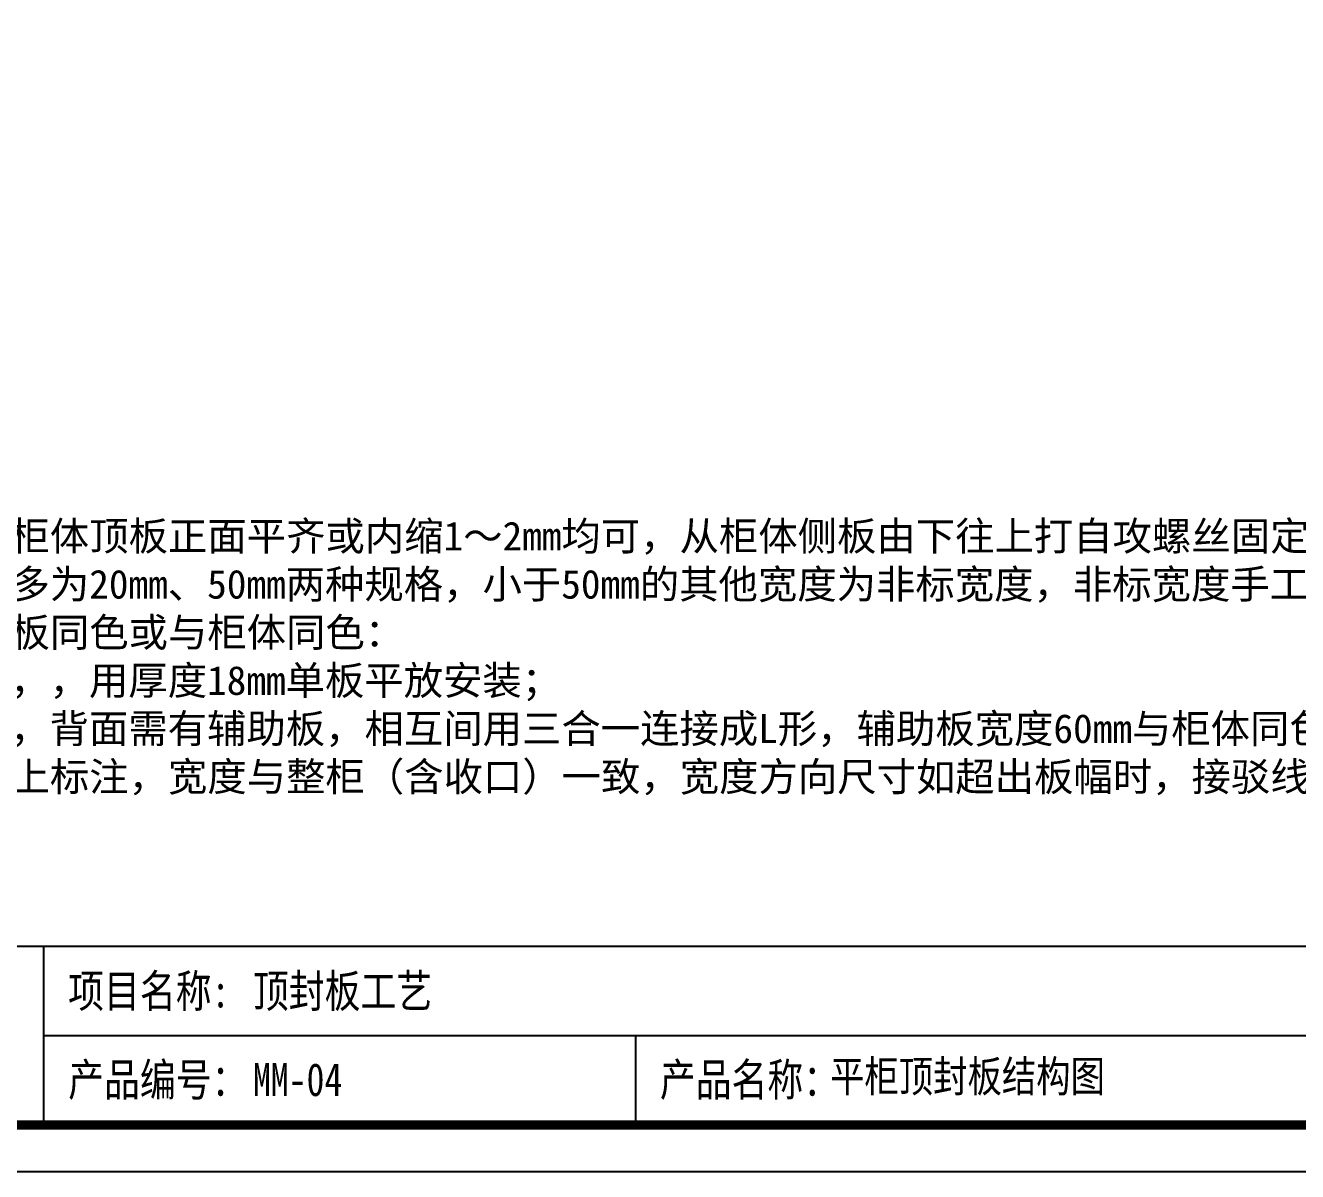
# Model space of a CAD drawing. Header units: millimetres. Extents: x 0 to 1097966, y -63096 to 223085.
# Drawn here: x 338645.6 to 338830.4, y -62682.3 to -62515.9 of the extents above; entities that cross this region are included whole.
import ezdxf

# ---------------------------------------------------------------- set-up
doc = ezdxf.new("R2010")
doc.units = ezdxf.units.MM
doc.layers.add('DZ-文字说明', color=1, linetype='Continuous')
doc.styles.add('DZ-宋体2.5', font='', dxfattribs={"width": 0.8, "height": 2.5})
doc.styles.add('宋体', font='')
doc.styles.get('DZ-宋体2.5').set_extended_font_data('SimSun')
doc.styles.get('宋体').set_extended_font_data('SimSun')

msp = doc.modelspace()

# ---------------------------------------------------------------- linework, layer by layer
msp.add_lwpolyline([(338552.218, -62682.333), (339119.218, -62682.333), (339119.218, -62281.383), (338552.218, -62281.383)], close=True)
at = {"const_width": 1.35}
msp.add_lwpolyline([(338558.968, -62675.583), (339112.468, -62675.583), (339112.468, -62288.133), (338558.968, -62288.133)], close=True, dxfattribs=at)
at = {"layer": 'DZ-文字说明', "color": 7}
for p, q in [((338648.299, -62675.583), (338648.299, -62649.605)), ((338648.299, -62662.594), (339112.468, -62662.594)), ((338734.217, -62662.594), (338734.217, -62675.583))]:
    msp.add_line(p, q, dxfattribs=at)
msp.add_lwpolyline([(338558.968, -62649.605), (339112.468, -62649.605), (339112.468, -62675.583), (338558.968, -62675.583)], close=True, dxfattribs=at)

# ---------------------------------------------------------------- texts
at = {"style": 'DZ-宋体2.5', "width": 0.8}
for s, p in [('项目名称:', (338651.813, -62658.499)), ('产品编号：', (338651.813, -62671.375)), ('产品名称：', (338737.757, -62671.366))]:
    msp.add_text(s, height=4.7732, dxfattribs=at).set_placement(p)
at = {"insert": (338577.684, -62600.821), "char_height": 4.19232, "width": 369.85571, "attachment_point": 4, "style": '宋体'}
msp.add_mtext('\\P工艺标准：{\\H1.41352x; }\\P1、平柜顶封板外见光面与柜体顶板正面平齐或内缩1～2mm均可，从柜体侧板由下往上打自攻螺丝固定；\\P2、顶封位常规预留默认值多为20mm、50mm两种规格，小于50mm的其他宽度为非标宽度，非标宽度手工封边效果差，不接受封边客诉；；\\P3、顶封板花色可选择与门板同色或与柜体同色：\\P   预留高度20mm的顶封板，，用厚度18mm单板平放安装；\\P   预留高度50mm的顶封板，背面需有辅助板，相互间用三合一连接成L形，辅助板宽度60mm与柜体同色；{\\H1.45383x; }\\P4、其他非标高度需在图纸上标注，宽度与整柜（含收口）一致，宽度方向尺寸如超出板幅时，接驳线默认与单元柜连接线或门板的门缝平齐。', dxfattribs=at)
at = {"color": 2, "style": 'DZ-宋体2.5', "width": 0.8}
for tag, p, height in [('顶封板工艺', (338678.646, -62658.499), 4.773), ('MM-04', (338678.646, -62671.357), 4.773), ('平柜顶封板结构图', (338762.483, -62670.783), 4.573)]:
    msp.add_attdef(tag, p, '', height=height, dxfattribs=at)

doc.saveas('drawing.dxf')
